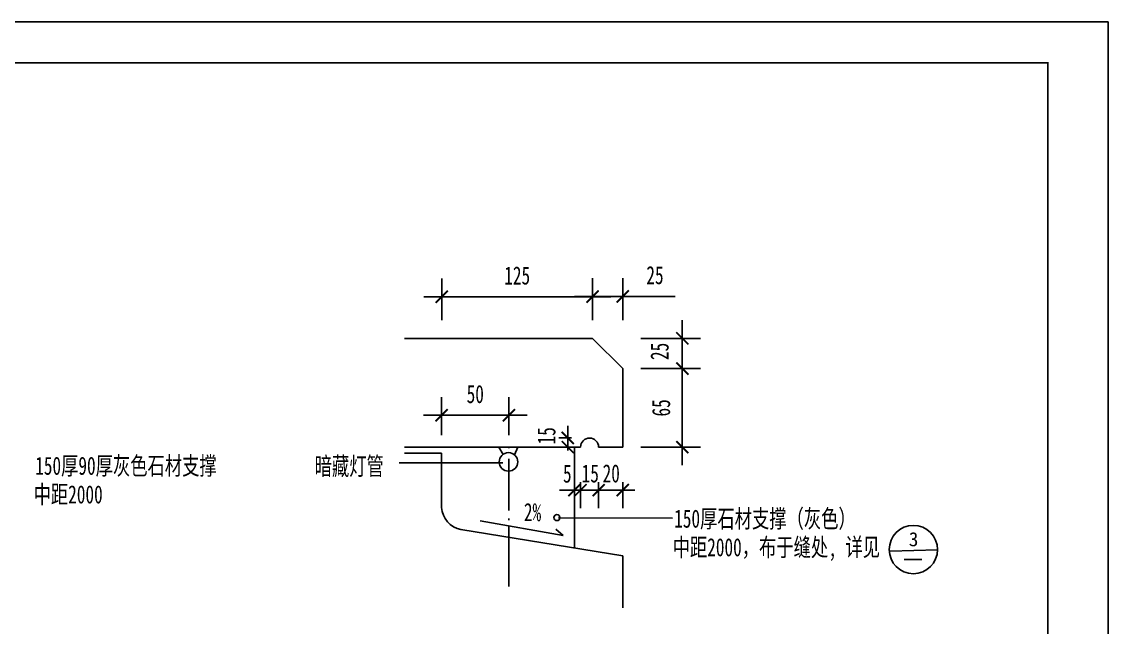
# Model space of a CAD drawing. Extents: x -43530 to -39330, y 16129 to 19047.
# Drawn here: x -41129 to -39330, y 18044 to 19047 of the extents above; entities that cross this region are included whole.
import ezdxf

# ---------------------------------------------------------------- set-up
doc = ezdxf.new("R2010")
doc.units = 0
doc.layers.get('0').update_dxf_attribs({"linetype": 'CONTINUOUS'})
doc.layers.get('DEFPOINTS').update_dxf_attribs({"linetype": 'CONTINUOUS'})
for name, color, linetype in [('LEVEL', 2, 'CONTINUOUS'), ('STAIR', 140, 'CONTINUOUS'), ('TEXT', 41, 'CONTINUOUS'), ('TK', 1, 'CONTINUOUS')]:
    doc.layers.add(name, color=color, linetype=linetype)
doc.styles.add('HZ', font='simplex.shx', dxfattribs={"width": 0.7, "bigfont": 'hztxt.shx'})
doc.styles.add('STYLE1', font='SIMSUN.TTF', dxfattribs={"width": 0.7})
doc.styles.add('XREF1$0$STYLE3', font='SIMSUN.TTF', dxfattribs={"width": 0.7})
doc.dimstyles.new('STANDARD-1', dxfattribs={"dimscale": 0, "dimtxt": 450, "dimasz": 300, "dimexe": 300, "dimexo": 300, "dimgap": 200, "dimtad": 1, "dimdec": 0, "dimzin": 0, "dimtxsty": 'HZ', "dimcen": 300, "dimdle": 300, "dimclrd": 40, "dimclre": 40, "dimclrt": 41, "dimazin": 3, "dimtfac": 1, "dimtdec": 0, "dimtofl": 0, "dimtmove": 0, "dimatfit": 3, "dimtvp": 1.5, "dimtolj": 1, "dimtzin": 0})

# ---------------------------------------------------------------- blocks, each defined once
blk = doc.blocks.new('_ARCHTICK')
at = {"color": 0, "linetype": 'BYBLOCK', "const_width": 0.15}
blk.add_lwpolyline([(-0.5, -0.5), (0.5, 0.5)], dxfattribs=at)
blk = doc.blocks.new('*D5')
at = {"color": 40, "linetype": 'BYBLOCK'}
for p, q in [((-40117.9, 18292.5), (-40117.9, 18362)), ((-40067.9, 18292.5), (-40067.9, 18362)), ((-40147.9, 18332), (-40067.9, 18332)), ((-40067.9, 18332), (-39981.4, 18332))]:
    blk.add_line(p, q, dxfattribs=at)
at = {"layer": 'DEFPOINTS', "color": 0, "linetype": 'BYBLOCK'}
for p in [(-40067.9, 18332), (-40117.9, 18262.5), (-40067.9, 18262.5)]:
    blk.add_point(p, dxfattribs=at)
at = {"color": 40, "linetype": 'BYBLOCK', "xscale": 20, "yscale": 20, "zscale": 20, "rotation": 180}
blk.add_blockref('_ARCHTICK', (-40117.9, 18332), dxfattribs=at)
at = {"color": 40, "linetype": 'BYBLOCK', "xscale": 20, "yscale": 20, "zscale": 20}
blk.add_blockref('_ARCHTICK', (-40067.9, 18332), dxfattribs=at)
at = {"color": 41, "linetype": 'BYBLOCK', "insert": (-40014.6, 18367), "char_height": 30, "attachment_point": 5, "style": 'XREF1$0$STYLE3'}
blk.add_mtext('\\A1;25', dxfattribs=at)
blk = doc.blocks.new('*D6')
at = {"color": 40, "linetype": 'BYBLOCK'}
for p, q in [((-39969.3, 18242.5), (-39969.3, 18052.5)), ((-40037.9, 18212.5), (-39939.3, 18212.5)), ((-40037.9, 18082.5), (-39939.3, 18082.5))]:
    blk.add_line(p, q, dxfattribs=at)
at = {"layer": 'DEFPOINTS', "color": 0, "linetype": 'BYBLOCK'}
for p in [(-40067.9, 18212.5), (-40067.9, 18082.5), (-39969.3, 18082.5)]:
    blk.add_point(p, dxfattribs=at)
at = {"color": 40, "linetype": 'BYBLOCK', "xscale": 20, "yscale": 20, "zscale": 20}
for p, rotation in [((-39969.3, 18212.5), 90), ((-39969.3, 18082.5), 270)]:
    blk.add_blockref('_ARCHTICK', p, dxfattribs=dict(at, rotation=rotation))
at = {"color": 41, "linetype": 'BYBLOCK', "insert": (-40004.3, 18147.5), "char_height": 30, "attachment_point": 5, "rotation": 90, "style": 'XREF1$0$STYLE3'}
blk.add_mtext('\\A1;65', dxfattribs=at)
blk = doc.blocks.new('*D7')
at = {"color": 40, "linetype": 'BYBLOCK'}
for p, q in [((-40367.9, 18102.4), (-40367.9, 18165.2)), ((-40256.4, 18102.4), (-40256.4, 18165.2)), ((-40397.9, 18135.2), (-40226.4, 18135.2))]:
    blk.add_line(p, q, dxfattribs=at)
at = {"layer": 'DEFPOINTS', "color": 0, "linetype": 'BYBLOCK'}
for p in [(-40256.4, 18135.2), (-40367.9, 18072.4), (-40256.4, 18072.4)]:
    blk.add_point(p, dxfattribs=at)
at = {"color": 40, "linetype": 'BYBLOCK', "xscale": 20, "yscale": 20, "zscale": 20, "rotation": 180}
blk.add_blockref('_ARCHTICK', (-40367.9, 18135.2), dxfattribs=at)
at = {"color": 40, "linetype": 'BYBLOCK', "xscale": 20, "yscale": 20, "zscale": 20}
blk.add_blockref('_ARCHTICK', (-40256.4, 18135.2), dxfattribs=at)
at = {"color": 41, "linetype": 'BYBLOCK', "insert": (-40312.1, 18170.2), "char_height": 30, "attachment_point": 5, "style": 'XREF1$0$STYLE3'}
blk.add_mtext('\\A1;50', dxfattribs=at)
blk = doc.blocks.new('*D8')
at = {"color": 40, "linetype": 'BYBLOCK'}
for p, q in [((-40367.5, 18292.5), (-40367.5, 18361.5)), ((-40117.9, 18292.5), (-40117.9, 18361.5)), ((-40087.9, 18331.5), (-40397.5, 18331.5))]:
    blk.add_line(p, q, dxfattribs=at)
at = {"layer": 'DEFPOINTS', "color": 0, "linetype": 'BYBLOCK'}
for p in [(-40367.5, 18331.5), (-40367.5, 18262.5), (-40117.9, 18262.5)]:
    blk.add_point(p, dxfattribs=at)
at = {"color": 40, "linetype": 'BYBLOCK', "xscale": 20, "yscale": 20, "zscale": 20, "rotation": 180}
blk.add_blockref('_ARCHTICK', (-40367.5, 18331.5), dxfattribs=at)
at = {"color": 40, "linetype": 'BYBLOCK', "xscale": 20, "yscale": 20, "zscale": 20}
blk.add_blockref('_ARCHTICK', (-40117.9, 18331.5), dxfattribs=at)
at = {"color": 41, "linetype": 'BYBLOCK', "insert": (-40242.7, 18366.5), "char_height": 30, "attachment_point": 5, "style": 'XREF1$0$STYLE3'}
blk.add_mtext('\\A1;125', dxfattribs=at)

msp = doc.modelspace()

# ---------------------------------------------------------------- linework, layer by layer
at = {"color": 40, "linetype": 'BYBLOCK'}
for p, q in [((-40035.2, 18552.7), (-40035.2, 18472.7)), ((-40103.8, 18522.7), (-40005.2, 18522.7)), ((-40103.8, 18472.7), (-40005.2, 18472.7)), ((-40035.2, 18472.7), (-40035.2, 18386.2)), ((-40225, 18337.3), (-40225, 18377.8)), ((-40218.5, 18357.8), (-40239.5, 18357.8)), ((-40322.4, 18343.3), (-40322.4, 18340.7)), ((-40233.8, 18342.7), (-40255, 18342.7)), ((-40503.9, 18316.5), (-40332.5, 18316.5)), ((-40322.3, 18323.4), (-40322.3, 18237.9)), ((-40213.8, 18312.7), (-40213.8, 18269.6)), ((-40203.8, 18284.5), (-40203.8, 18241.4)), ((-40203.8, 18284.5), (-40203.8, 18241.4)), ((-40173.8, 18284.5), (-40173.8, 18241.4)), ((-40173.8, 18284.5), (-40173.8, 18241.4)), ((-40133.8, 18284.5), (-40133.8, 18241.4)), ((-40173.8, 18271.4), (-40238.6, 18271.4)), ((-40203.8, 18271.4), (-40238.6, 18271.4)), ((-40203.8, 18271.4), (-40183.8, 18271.4)), ((-40173.8, 18271.4), (-40133.9, 18271.4)), ((-40133.8, 18271.4), (-40113.8, 18271.4)), ((-40322.4, 18224.6), (-40322.4, 18221.9)), ((-40240.3, 18225.6), (-40051.4, 18225)), ((-40369.9, 18220.8), (-40232.7, 18196.2)), ((-40322.3, 18212.1), (-40322.3, 18111.7)), ((-40232.7, 18196.2), (-40244.5, 18206.7)), ((-39691.2, 18170.3), (-39612.7, 18172.8))]:
    msp.add_line(p, q, dxfattribs=at)
at = {"layer": 'DEFPOINTS', "color": 0, "linetype": 'BYBLOCK'}
for p in [(-40133.8, 18472.7), (-40035.2, 18472.7), (-40204, 18357.8), (-40225, 18342.7), (-40213.8, 18342.7), (-40203.8, 18342.7), (-40203.8, 18342.7), (-40203.8, 18342.7), (-40173.8, 18342.7), (-40173.8, 18342.7), (-40133.8, 18342.7), (-40213.8, 18299.6), (-40203.8, 18271.4), (-40173.8, 18271.4)]:
    msp.add_point(p, dxfattribs=at)
at = {"layer": 'LEVEL'}
for p, q in [((-40495.2, 18522.7), (-40183.8, 18522.7)), ((-40183.8, 18522.7), (-40433.8, 18522.7)), ((-40133.8, 18472.7), (-40183.8, 18522.7)), ((-40133.8, 18342.7), (-40133.8, 18472.7)), ((-40495.2, 18342.7), (-40203.8, 18342.7)), ((-40495.2, 18332.5), (-40433.8, 18332.5)), ((-40433.8, 18332.7), (-40433.8, 18242.9)), ((-40331.9, 18330.5), (-40338.9, 18342.5)), ((-40313, 18329.9), (-40307.4, 18342.5)), ((-40173.8, 18342.7), (-40133.8, 18342.7)), ((-40401.7, 18206.1), (-40133.8, 18162.7)), ((-40133.8, 18076.3), (-40133.8, 18162.7)), ((-39667.9, 18156.7), (-39638.4, 18156.7))]:
    msp.add_line(p, q, dxfattribs=at)
msp.add_circle((-40323, 18318.2), 15.3, dxfattribs=at)
at = {"layer": 'LEVEL', "linetype": 'CONTINUOUS'}
msp.add_circle((-40242.9, 18226), 5, dxfattribs=at)
at = {"layer": 'LEVEL'}
for centre, radius, start, end in [((-40188.8, 18342.7), 15, 0, 180), ((-40394.2, 18245), 39.6, 183.027, 259.012)]:
    msp.add_arc(centre, radius, start, end, dxfattribs=at)
at = {"layer": 'TEXT', "linetype": 'CONTINUOUS'}
msp.add_line((-40213.8, 18175.4), (-40213.8, 18342.7), dxfattribs=at)
msp.add_circle((-39652.7, 18173), 40, dxfattribs=at)
at = {"layer": 'TK', "linetype": 'CONTINUOUS'}
for p, q in [((-39330, 19046.9), (-43530, 19046.9)), ((-39330, 16129.1), (-39330, 19046.9)), ((-43280, 18979.1), (-39430, 18979.1)), ((-39430, 16229.1), (-39430, 18979.1))]:
    msp.add_line(p, q, dxfattribs=at)
at = {"layer": 'TK', "linetype": 'CONTINUOUS', "const_width": 2.5}
msp.add_lwpolyline([(-43280, 18979.1), (-43280, 16229.1), (-39430, 16229.1), (-39430, 18979.1), (-43280, 18979.1)], dxfattribs=at)

# ---------------------------------------------------------------- block references
at = {"color": 40, "linetype": 'BYBLOCK', "xscale": 20, "yscale": 20, "zscale": 20}
for p, rotation in [((-40035.2, 18522.7), 90), ((-40035.2, 18472.7), 270), ((-40225, 18357.8), 270), ((-40225, 18342.7), 90), ((-40203.8, 18271.4), 180), ((-40173.8, 18271.4), 180), ((-40133.8, 18271.4), 180)]:
    msp.add_blockref('_ARCHTICK', p, dxfattribs=dict(at, rotation=rotation))
for p in [(-40213.8, 18271.4), (-40203.8, 18271.4), (-40173.8, 18271.4)]:
    msp.add_blockref('_ARCHTICK', p, dxfattribs=at)

# ---------------------------------------------------------------- texts
at = {"color": 41, "linetype": 'BYBLOCK', "char_height": 30, "attachment_point": 5, "rotation": 90, "style": 'XREF1$0$STYLE3'}
for s, insert in [('\\A1;25', (-40072.7, 18501.1)), ('\\A1;15', (-40260, 18361.4))]:
    msp.add_mtext(s, dxfattribs=dict(at, insert=insert))
at = {"color": 41, "linetype": 'BYBLOCK', "char_height": 30, "attachment_point": 5, "style": 'XREF1$0$STYLE3'}
for s, insert in [('\\A1;15', (-40187.6, 18298.9)), ('\\A1;20', (-40152.9, 18298.9)), ('2%', (-40283.2, 18234.8))]:
    msp.add_mtext(s, dxfattribs=dict(at, insert=insert))
at = {"layer": 'STAIR', "color": 41, "style": 'XREF1$0$STYLE3', "width": 0.7}
msp.add_text('5', height=30, dxfattribs=at).set_placement((-40232.8, 18283.9))
at = {"layer": 'TEXT', "linetype": 'CONTINUOUS', "style": 'STYLE1', "width": 0.7}
for s, p in [('150厚90厚灰色石材支撑', (-41106.6, 18296.8)), ('暗藏灯管', (-40644, 18296.2)), ('中距2000', (-41109.3, 18249.4)), ('150厚石材支撑（灰色）', (-40048.7, 18209.3)), ('中距2000，布于缝处,', (-40051.3, 18161.9)), ('详见', (-39765.2, 18162.2))]:
    msp.add_text(s, height=30, dxfattribs=at).set_placement(p)
at = {"layer": 'TEXT', "linetype": 'CONTINUOUS'}
msp.add_text('3', height=23.3, dxfattribs=at).set_placement((-39660.2, 18178.5))

# ---------------------------------------------------------------- dimensions: what is measured, and where the dimension line sits
for base, p1, p2, text, picture, middle in [((-40433.3, 18591.6), (-40183.8, 18522.7), (-40433.3, 18522.7), '125', '*D8', (-40308.5, 18626.6)), ((-40133.8, 18592.1), (-40183.8, 18522.7), (-40133.8, 18522.7), '25', '*D5', (-40080.5, 18627.1)), ((-40322.3, 18395.3), (-40433.8, 18332.5), (-40322.3, 18332.5), '50', '*D7', (-40378, 18430.3))]:
    dim = msp.add_linear_dim(base=base, p1=p1, p2=p2, text=text, dimstyle='STANDARD-1', override={"dimscale": 1, "dimtxt": 30, "dimasz": 20, "dimexe": 30, "dimexo": 30, "dimgap": 20, "dimtxsty": 'XREF1$0$STYLE3', "dimblk1": 'ARCHTICK', "dimblk2": 'ARCHTICK', "dimsah": 1, "dimcen": 30, "dimdle": 30}, dxfattribs=at)
    dim.commit()
    dim.dimension.update_dxf_attribs({"geometry": picture, "text_midpoint": middle, "insert": (-65.9, 260.1)})
dim = msp.add_linear_dim(base=(-40035.2, 18342.7), p1=(-40133.8, 18472.7), p2=(-40133.8, 18342.7), angle=90, text='65', dimstyle='STANDARD-1', override={"dimscale": 1, "dimtxt": 30, "dimasz": 20, "dimexe": 30, "dimexo": 30, "dimgap": 20, "dimtxsty": 'XREF1$0$STYLE3', "dimblk1": 'ARCHTICK', "dimblk2": 'ARCHTICK', "dimsah": 1, "dimcen": 30, "dimdle": 30}, dxfattribs=at)
dim.commit()
dim.dimension.update_dxf_attribs({"geometry": '*D6', "text_midpoint": (-40070.2, 18407.7), "insert": (-65.9, 260.1)})

doc.saveas('drawing.dxf')
